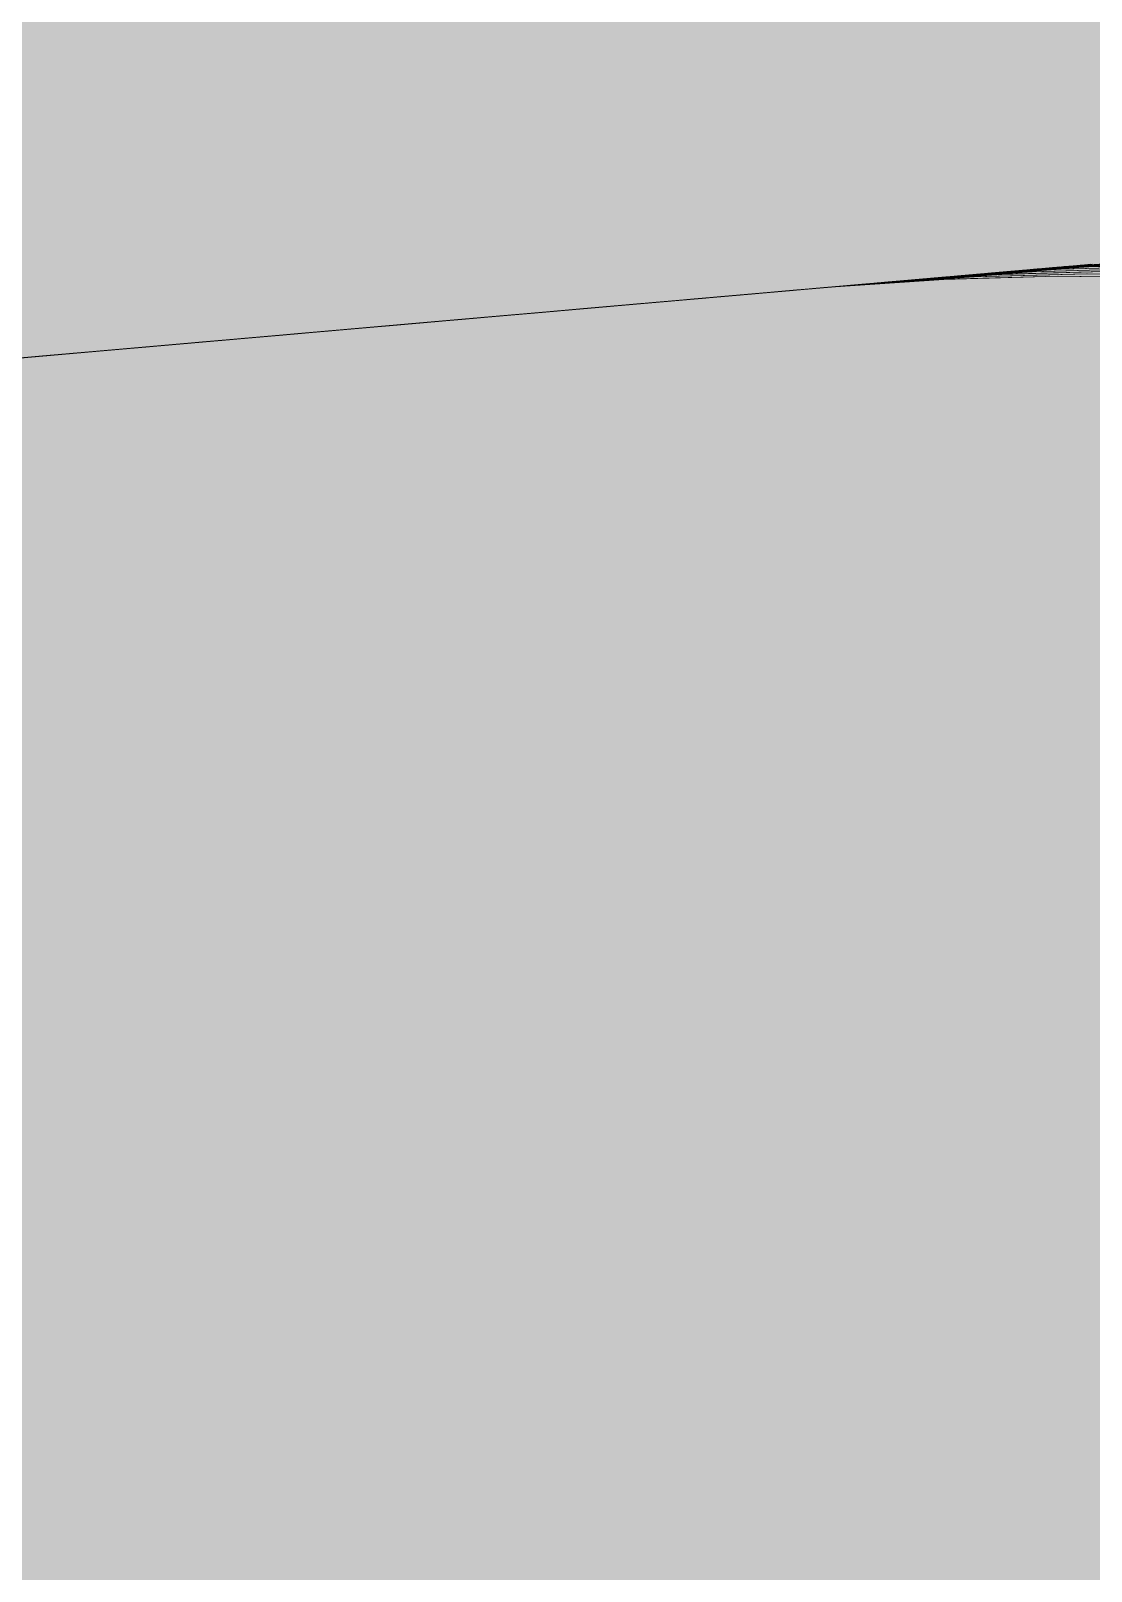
# Model space of a CAD drawing. Header units: millimetres. Extents: x 632 to 546626, y -3890 to 22200.
# Drawn here: x 370566.37 to 370567.869, y 16855.455 to 16857.632 of the extents above; entities that cross this region are included whole.
import ezdxf

# ---------------------------------------------------------------- set-up
doc = ezdxf.new("R2010")
doc.units = ezdxf.units.MM
doc.layers.add('A-270-M_ROOF', color=132, linetype='Continuous', lineweight=13)
doc.layers.add('A-770-ME_FFE_SA', color=91, linetype='Continuous', lineweight=13)

# ---------------------------------------------------------------- blocks, each defined once
blk = doc.blocks.new('Static Line_Sayfa_Metal Deck_Pan Mount - Up to 15 _ pitch - Max 2 Users-1845874-S6_501-SECTION A6')
at = {"layer": 'A-770-ME_FFE_SA', "lineweight": 5, "transparency": 33554432}
for points in [[(4548506.4369, 16851.0511), (4548705.6759, 16868.4822), (4548701.449, 16916.7967), (4548502.2101, 16899.3655), (4548504.2768, 16875.742)], [(4548506.4779, 16851.0546), (4548705.7169, 16868.4858), (4548701.49, 16916.8002), (4548502.2511, 16899.3691), (4548504.3181, 16875.742)], [(4548506.5189, 16851.0582), (4548705.7579, 16868.4894), (4548701.531, 16916.8038), (4548502.292, 16899.3727), (4548504.3594, 16875.742)], [(4548506.5599, 16851.0618), (4548705.7988, 16868.493), (4548701.572, 16916.8074), (4548502.333, 16899.3763), (4548504.4007, 16875.742)], [(4548506.6009, 16851.0654), (4548705.8398, 16868.4965), (4548701.613, 16916.811), (4548502.374, 16899.3798), (4548504.442, 16875.742)], [(4548506.6419, 16851.069), (4548705.8808, 16868.5001), (4548701.6539, 16916.8146), (4548502.415, 16899.3834), (4548504.4833, 16875.742)], [(4548506.273, 16851.0367), (4548705.5119, 16868.4679), (4548701.285, 16916.7823), (4548502.0461, 16899.3512), (4548504.1116, 16875.742)], [(4548506.314, 16851.0403), (4548705.5529, 16868.4714), (4548701.326, 16916.7859), (4548502.0871, 16899.3547), (4548504.1529, 16875.742)], [(4548506.355, 16851.0439), (4548705.5939, 16868.475), (4548701.367, 16916.7895), (4548502.1281, 16899.3583), (4548504.1942, 16875.742)], [(4548506.396, 16851.0475), (4548705.6349, 16868.4786), (4548701.408, 16916.7931), (4548502.1691, 16899.3619), (4548504.2355, 16875.742)], [(4548506.7356, 16849.0695), (4548705.9745, 16866.5007), (4548701.7475, 16914.8151), (4548502.5085, 16897.384), (4548504.402, 16875.742)], [(4548506.7766, 16849.0731), (4548706.0155, 16866.5043), (4548701.7884, 16914.8187), (4548502.5495, 16897.3876), (4548504.4433, 16875.742)], [(4548506.8175, 16849.0767), (4548706.0565, 16866.5079), (4548701.8294, 16914.8223), (4548502.5905, 16897.3911), (4548504.4846, 16875.742)], [(4548506.4896, 16849.048), (4548705.7286, 16866.4792), (4548701.5015, 16914.7936), (4548502.2626, 16897.3625), (4548504.1542, 16875.742)], [(4548506.5306, 16849.0516), (4548705.7696, 16866.4828), (4548701.5425, 16914.7972), (4548502.3036, 16897.366), (4548504.1955, 16875.742)], [(4548506.5716, 16849.0552), (4548705.8106, 16866.4863), (4548701.5835, 16914.8008), (4548502.3446, 16897.3696), (4548504.2368, 16875.742)], [(4548506.6126, 16849.0588), (4548705.8515, 16866.4899), (4548701.6245, 16914.8044), (4548502.3855, 16897.3732), (4548504.2781, 16875.742)], [(4548506.6536, 16849.0624), (4548705.8925, 16866.4935), (4548701.6655, 16914.808), (4548502.4265, 16897.3768), (4548504.3194, 16875.742)], [(4548506.6946, 16849.066), (4548705.9335, 16866.4971), (4548701.7065, 16914.8115), (4548502.4675, 16897.3804), (4548504.3607, 16875.742)], [(4548506.4486, 16849.0444), (4548705.6876, 16866.4756), (4548701.4605, 16914.79), (4548502.2216, 16897.3589), (4548504.1129, 16875.742)]]:
    blk.add_hatch(color=256, dxfattribs=at).paths.add_polyline_path(points)
at = {"layer": 'A-770-ME_FFE_SA', "lineweight": 5}
for p, q in [((4548525.261, 16857.2879), (4548525.421, 16857.2987)), ((4548525.3002, 16857.2913), (4548525.4601, 16857.3021)), ((4548525.3414, 16857.2949), (4548525.3734, 16857.2977)), ((4548525.343, 16857.2951), (4548525.5029, 16857.3059)), ((4548525.3432, 16857.2951), (4548525.3752, 16857.2979)), ((4548525.3663, 16857.2971), (4548525.3464, 16857.2954)), ((4548525.3681, 16857.2973), (4548525.3482, 16857.2955)), ((4548525.3565, 16857.2963), (4548525.3727, 16857.2977)), ((4548525.3584, 16857.2964), (4548525.3746, 16857.2978)), ((4548525.3874, 16857.299), (4548525.3596, 16857.2965)), ((4548525.3892, 16857.2991), (4548525.3615, 16857.2967)), ((4548525.3782, 16857.2982), (4548525.3663, 16857.2971)), ((4548525.38, 16857.2983), (4548525.3681, 16857.2973)), ((4548525.3727, 16857.2977), (4548525.381, 16857.2984)), ((4548525.3734, 16857.2977), (4548525.3975, 16857.2998)), ((4548525.3746, 16857.2978), (4548525.3829, 16857.2986)), ((4548525.3752, 16857.2979), (4548525.3994, 16857.3)), ((4548525.3781, 16857.2949), (4548525.5384, 16857.2993)), ((4548525.3822, 16857.2985), (4548525.5421, 16857.3093)), ((4548525.384, 16857.2987), (4548525.5439, 16857.3094)), ((4548525.4072, 16857.3007), (4548525.3874, 16857.299)), ((4548525.4091, 16857.3009), (4548525.3892, 16857.2991)), ((4548525.3975, 16857.2998), (4548525.4137, 16857.3013)), ((4548525.3994, 16857.3), (4548525.4156, 16857.3014)), ((4548525.4192, 16857.3017), (4548525.4072, 16857.3007)), ((4548525.421, 16857.3019), (4548525.4091, 16857.3009)), ((4548525.4137, 16857.3013), (4548525.422, 16857.302)), ((4548525.4156, 16857.3014), (4548525.4238, 16857.3022)), ((4548525.421, 16857.2987), (4548525.5812, 16857.3031)), ((4548525.0557, 16857.2699), (4548525.1185, 16857.2754)), ((4548525.1297, 16857.2764), (4548525.0633, 16857.2706)), ((4548525.1315, 16857.2766), (4548525.0652, 16857.2708)), ((4548525.0654, 16857.2708), (4548525.1358, 16857.277)), ((4548525.0673, 16857.271), (4548525.1376, 16857.2771)), ((4548525.1185, 16857.2754), (4548525.0673, 16857.271)), ((4548525.0757, 16857.2717), (4548525.131, 16857.2765)), ((4548525.1191, 16857.2755), (4548525.0757, 16857.2717)), ((4548525.1137, 16857.275), (4548525.0781, 16857.2719)), ((4548525.1155, 16857.2752), (4548525.0799, 16857.2721)), ((4548525.1493, 16857.2781), (4548525.0905, 16857.273)), ((4548525.0918, 16857.2731), (4548525.1394, 16857.2773)), ((4548525.0948, 16857.2734), (4548525.1577, 16857.2789)), ((4548525.0955, 16857.2734), (4548525.1275, 16857.2762)), ((4548525.0966, 16857.2735), (4548525.1364, 16857.277)), ((4548525.0967, 16857.2735), (4548525.1595, 16857.279)), ((4548525.0973, 16857.2736), (4548525.1293, 16857.2764)), ((4548525.1707, 16857.28), (4548525.1043, 16857.2742)), ((4548525.1725, 16857.2802), (4548525.1062, 16857.2744)), ((4548525.1576, 16857.2789), (4548525.1065, 16857.2744)), ((4548525.1415, 16857.2774), (4548525.1137, 16857.275)), ((4548525.1433, 16857.2776), (4548525.1155, 16857.2752)), ((4548525.1185, 16857.2754), (4548525.1738, 16857.2803)), ((4548525.1619, 16857.2792), (4548525.1185, 16857.2754)), ((4548525.1547, 16857.2786), (4548525.1191, 16857.2755)), ((4548525.1275, 16857.2762), (4548525.1516, 16857.2783)), ((4548525.1293, 16857.2764), (4548525.1534, 16857.2785)), ((4548525.1885, 16857.2816), (4548525.1297, 16857.2764)), ((4548525.131, 16857.2765), (4548525.1786, 16857.2807)), ((4548525.1903, 16857.2817), (4548525.1315, 16857.2766)), ((4548525.1358, 16857.277), (4548525.1987, 16857.2825)), ((4548525.1364, 16857.277), (4548525.1684, 16857.2798)), ((4548525.1376, 16857.2771), (4548525.2005, 16857.2826)), ((4548525.1394, 16857.2773), (4548525.1793, 16857.2808)), ((4548525.1613, 16857.2792), (4548525.1415, 16857.2774)), ((4548525.1632, 16857.2793), (4548525.1433, 16857.2776)), ((4548525.2005, 16857.2826), (4548525.1493, 16857.2781)), ((4548525.1516, 16857.2783), (4548525.1678, 16857.2797)), ((4548525.1534, 16857.2785), (4548525.1696, 16857.2799)), ((4548525.1824, 16857.281), (4548525.1547, 16857.2786)), ((4548525.201, 16857.2827), (4548525.1576, 16857.2789)), ((4548525.1577, 16857.2789), (4548525.213, 16857.2837)), ((4548525.1595, 16857.279), (4548525.2148, 16857.2839)), ((4548525.1732, 16857.2802), (4548525.1613, 16857.2792)), ((4548525.1975, 16857.2823), (4548525.1619, 16857.2792)), ((4548525.1751, 16857.2804), (4548525.1632, 16857.2793)), ((4548525.1678, 16857.2797), (4548525.1761, 16857.2805)), ((4548525.1684, 16857.2798), (4548525.1926, 16857.2819)), ((4548525.1696, 16857.2799), (4548525.1779, 16857.2806)), ((4548525.2295, 16857.2851), (4548525.1707, 16857.28)), ((4548525.2313, 16857.2853), (4548525.1725, 16857.2802)), ((4548525.1738, 16857.2803), (4548525.2214, 16857.2844)), ((4548525.1772, 16857.2806), (4548525.3371, 16857.2913)), ((4548525.1786, 16857.2807), (4548525.2184, 16857.2842)), ((4548525.1791, 16857.2807), (4548525.339, 16857.2915)), ((4548525.1793, 16857.2808), (4548525.2113, 16857.2836)), ((4548525.2023, 16857.2828), (4548525.1824, 16857.281)), ((4548525.2396, 16857.286), (4548525.1885, 16857.2816)), ((4548525.2414, 16857.2862), (4548525.1903, 16857.2817)), ((4548525.1926, 16857.2819), (4548525.2088, 16857.2833)), ((4548525.2253, 16857.2848), (4548525.1975, 16857.2823)), ((4548525.1987, 16857.2825), (4548525.254, 16857.2873)), ((4548525.2005, 16857.2826), (4548525.2558, 16857.2874)), ((4548525.2439, 16857.2864), (4548525.2005, 16857.2826)), ((4548525.2367, 16857.2858), (4548525.201, 16857.2827)), ((4548525.2142, 16857.2838), (4548525.2023, 16857.2828)), ((4548525.2088, 16857.2833), (4548525.2171, 16857.2841)), ((4548525.2113, 16857.2836), (4548525.2354, 16857.2857)), ((4548525.213, 16857.2837), (4548525.2606, 16857.2879)), ((4548525.2148, 16857.2839), (4548525.2624, 16857.288)), ((4548525.2182, 16857.2842), (4548525.3781, 16857.2949)), ((4548525.2184, 16857.2842), (4548525.2504, 16857.287)), ((4548525.2214, 16857.2844), (4548525.2612, 16857.2879)), ((4548525.2451, 16857.2865), (4548525.2253, 16857.2848)), ((4548525.2806, 16857.2896), (4548525.2295, 16857.2851)), ((4548525.2824, 16857.2898), (4548525.2313, 16857.2853)), ((4548525.2354, 16857.2857), (4548525.2516, 16857.2871)), ((4548525.2644, 16857.2882), (4548525.2367, 16857.2858)), ((4548525.283, 16857.2898), (4548525.2396, 16857.286)), ((4548525.2849, 16857.29), (4548525.2414, 16857.2862)), ((4548525.2795, 16857.2895), (4548525.2439, 16857.2864)), ((4548525.2571, 16857.2876), (4548525.2451, 16857.2865)), ((4548525.2504, 16857.287), (4548525.2746, 16857.2891)), ((4548525.2516, 16857.2871), (4548525.2599, 16857.2878)), ((4548525.254, 16857.2873), (4548525.3016, 16857.2915)), ((4548525.2558, 16857.2874), (4548525.3034, 16857.2916)), ((4548525.2606, 16857.2879), (4548525.3004, 16857.2914)), ((4548525.2612, 16857.2879), (4548525.2933, 16857.2907)), ((4548525.2624, 16857.288), (4548525.3022, 16857.2915)), ((4548525.2843, 16857.2899), (4548525.2644, 16857.2882)), ((4548525.2746, 16857.2891), (4548525.2908, 16857.2905)), ((4548525.3073, 16857.292), (4548525.2795, 16857.2895)), ((4548525.324, 16857.2934), (4548525.2806, 16857.2896)), ((4548525.3259, 16857.2936), (4548525.2824, 16857.2898)), ((4548525.3186, 16857.2929), (4548525.283, 16857.2898)), ((4548525.2962, 16857.291), (4548525.2843, 16857.2899)), ((4548525.3205, 16857.2931), (4548525.2849, 16857.29)), ((4548525.2908, 16857.2905), (4548525.299, 16857.2912)), ((4548525.2933, 16857.2907), (4548525.3174, 16857.2928)), ((4548525.3004, 16857.2914), (4548525.3324, 16857.2942)), ((4548525.3016, 16857.2915), (4548525.3414, 16857.2949)), ((4548525.3022, 16857.2915), (4548525.3342, 16857.2943)), ((4548525.3034, 16857.2916), (4548525.3432, 16857.2951)), ((4548525.3271, 16857.2937), (4548525.3073, 16857.292)), ((4548525.3174, 16857.2928), (4548525.3336, 16857.2943)), ((4548525.3464, 16857.2954), (4548525.3186, 16857.2929)), ((4548525.3482, 16857.2955), (4548525.3205, 16857.2931)), ((4548525.3596, 16857.2965), (4548525.324, 16857.2934)), ((4548525.3615, 16857.2967), (4548525.3259, 16857.2936)), ((4548525.339, 16857.2947), (4548525.3271, 16857.2937)), ((4548525.3324, 16857.2942), (4548525.3565, 16857.2963)), ((4548525.3336, 16857.2943), (4548525.3419, 16857.295)), ((4548525.3342, 16857.2943), (4548525.3584, 16857.2964)), ((4548525.3371, 16857.2913), (4548525.4974, 16857.2957)), ((4548525.339, 16857.2915), (4548525.4992, 16857.2959)), ((4548524.7797, 16857.2458), (4548524.8647, 16857.2532)), ((4548524.8693, 16857.2536), (4548524.781, 16857.2459)), ((4548524.8684, 16857.2536), (4548524.7873, 16857.2465)), ((4548524.8105, 16857.2485), (4548524.9027, 16857.2566)), ((4548524.8124, 16857.2487), (4548524.9045, 16857.2567)), ((4548524.8195, 16857.2493), (4548524.8899, 16857.2554)), ((4548524.9084, 16857.2571), (4548524.8201, 16857.2493)), ((4548524.8213, 16857.2494), (4548524.8917, 16857.2556)), ((4548524.9103, 16857.2572), (4548524.8219, 16857.2495)), ((4548524.8225, 16857.2495), (4548524.9075, 16857.257)), ((4548524.8256, 16857.2498), (4548524.9033, 16857.2566)), ((4548524.8994, 16857.2563), (4548524.8256, 16857.2498)), ((4548524.9076, 16857.257), (4548524.8264, 16857.2499)), ((4548524.9247, 16857.2585), (4548524.8584, 16857.2527)), ((4548524.9266, 16857.2586), (4548524.8602, 16857.2528)), ((4548524.8605, 16857.2529), (4548524.9309, 16857.259)), ((4548524.9494, 16857.2606), (4548524.8611, 16857.2529)), ((4548524.8617, 16857.253), (4548524.9467, 16857.2604)), ((4548524.9513, 16857.2608), (4548524.8629, 16857.2531)), ((4548524.8635, 16857.2531), (4548524.9485, 16857.2606)), ((4548524.8647, 16857.2532), (4548524.9425, 16857.26)), ((4548524.9422, 16857.26), (4548524.8684, 16857.2536)), ((4548524.9504, 16857.2607), (4548524.8693, 16857.2536)), ((4548524.8899, 16857.2554), (4548524.9527, 16857.2609)), ((4548524.8917, 16857.2556), (4548524.9546, 16857.2611)), ((4548524.9657, 16857.2621), (4548524.8994, 16857.2563)), ((4548524.9027, 16857.2566), (4548524.9877, 16857.264)), ((4548524.9033, 16857.2566), (4548524.9737, 16857.2628)), ((4548524.9045, 16857.2567), (4548524.9895, 16857.2642)), ((4548524.9075, 16857.257), (4548524.9853, 16857.2638)), ((4548524.9814, 16857.2634), (4548524.9076, 16857.257)), ((4548524.9895, 16857.2642), (4548524.9084, 16857.2571)), ((4548524.9914, 16857.2643), (4548524.9103, 16857.2572)), ((4548524.9835, 16857.2636), (4548524.9247, 16857.2585)), ((4548524.9854, 16857.2638), (4548524.9266, 16857.2586)), ((4548524.9309, 16857.259), (4548524.9937, 16857.2645)), ((4548525.0085, 16857.2658), (4548524.9422, 16857.26)), ((4548524.9425, 16857.26), (4548525.0128, 16857.2662)), ((4548524.9467, 16857.2604), (4548525.0244, 16857.2672)), ((4548524.9485, 16857.2606), (4548525.0263, 16857.2674)), ((4548525.0305, 16857.2677), (4548524.9494, 16857.2606)), ((4548525.0242, 16857.2672), (4548524.9504, 16857.2607)), ((4548525.0324, 16857.2679), (4548524.9513, 16857.2608)), ((4548524.9527, 16857.2609), (4548525.008, 16857.2658)), ((4548524.9546, 16857.2611), (4548525.0099, 16857.2659)), ((4548525.0245, 16857.2672), (4548524.9657, 16857.2621)), ((4548524.9689, 16857.2623), (4548525.0165, 16857.2665)), ((4548524.9737, 16857.2628), (4548525.0366, 16857.2683)), ((4548525.0477, 16857.2692), (4548524.9814, 16857.2634)), ((4548525.0347, 16857.2681), (4548524.9835, 16857.2636)), ((4548524.9853, 16857.2638), (4548525.0557, 16857.2699)), ((4548525.0365, 16857.2683), (4548524.9854, 16857.2638)), ((4548524.9877, 16857.264), (4548525.0654, 16857.2708)), ((4548524.9895, 16857.2642), (4548525.0673, 16857.271)), ((4548525.0633, 16857.2706), (4548524.9895, 16857.2642)), ((4548525.0652, 16857.2708), (4548524.9914, 16857.2643)), ((4548524.9937, 16857.2645), (4548525.049, 16857.2694)), ((4548525.008, 16857.2658), (4548525.0556, 16857.2699)), ((4548525.0673, 16857.271), (4548525.0085, 16857.2658)), ((4548525.0099, 16857.2659), (4548525.0575, 16857.2701)), ((4548525.0128, 16857.2662), (4548525.0757, 16857.2717)), ((4548525.0153, 16857.2664), (4548525.0473, 16857.2692)), ((4548525.0165, 16857.2665), (4548525.0563, 16857.27)), ((4548525.0905, 16857.273), (4548525.0242, 16857.2672)), ((4548525.0244, 16857.2672), (4548525.0948, 16857.2734)), ((4548525.0757, 16857.2717), (4548525.0245, 16857.2672)), ((4548525.0263, 16857.2674), (4548525.0967, 16857.2735)), ((4548525.1043, 16857.2742), (4548525.0305, 16857.2677)), ((4548525.1062, 16857.2744), (4548525.0324, 16857.2679)), ((4548525.0781, 16857.2719), (4548525.0347, 16857.2681)), ((4548525.0799, 16857.2721), (4548525.0365, 16857.2683)), ((4548525.0366, 16857.2683), (4548525.0918, 16857.2731)), ((4548525.0521, 16857.2696), (4548525.0402, 16857.2686)), ((4548525.1065, 16857.2744), (4548525.0477, 16857.2692)), ((4548525.049, 16857.2694), (4548525.0966, 16857.2735)), ((4548525.0556, 16857.2699), (4548525.0955, 16857.2734)), ((4548525.0575, 16857.2701), (4548525.0973, 16857.2736)), ((4548524.6225, 16857.232), (4548524.5134, 16857.2225)), ((4548524.6243, 16857.2322), (4548524.5153, 16857.2227)), ((4548524.617, 16857.2316), (4548524.5216, 16857.2232)), ((4548524.5253, 16857.2235), (4548524.6313, 16857.2328)), ((4548524.5254, 16857.2236), (4548524.6176, 16857.2316)), ((4548524.6428, 16857.2338), (4548524.5405, 16857.2249)), ((4548524.5493, 16857.2256), (4548524.6484, 16857.2343)), ((4548524.6634, 16857.2356), (4548524.5544, 16857.2261)), ((4548524.6653, 16857.2358), (4548524.5563, 16857.2262)), ((4548524.6561, 16857.235), (4548524.5608, 16857.2266)), ((4548524.5645, 16857.227), (4548524.6704, 16857.2362)), ((4548524.5646, 16857.227), (4548524.6567, 16857.235)), ((4548524.5663, 16857.2271), (4548524.6722, 16857.2364)), ((4548524.5664, 16857.2271), (4548524.6586, 16857.2352)), ((4548524.6856, 16857.2376), (4548524.5833, 16857.2286)), ((4548524.5884, 16857.2291), (4548524.6875, 16857.2377)), ((4548524.699, 16857.2387), (4548524.6036, 16857.2304)), ((4548524.6055, 16857.2306), (4548524.7114, 16857.2398)), ((4548524.6056, 16857.2306), (4548524.6977, 16857.2386)), ((4548524.6073, 16857.2307), (4548524.7132, 16857.24)), ((4548524.7035, 16857.2391), (4548524.6152, 16857.2314)), ((4548524.7053, 16857.2393), (4548524.617, 16857.2316)), ((4548524.6176, 16857.2316), (4548524.7026, 16857.239)), ((4548524.7247, 16857.241), (4548524.6225, 16857.232)), ((4548524.7266, 16857.2411), (4548524.6243, 16857.2322)), ((4548524.6313, 16857.2328), (4548524.7304, 16857.2415)), ((4548524.7381, 16857.2422), (4548524.6428, 16857.2338)), ((4548524.6484, 16857.2343), (4548524.7405, 16857.2424)), ((4548524.7445, 16857.2427), (4548524.6561, 16857.235)), ((4548524.6567, 16857.235), (4548524.7417, 16857.2425)), ((4548524.6586, 16857.2352), (4548524.7436, 16857.2426)), ((4548524.7657, 16857.2446), (4548524.6634, 16857.2356)), ((4548524.7676, 16857.2447), (4548524.6653, 16857.2358)), ((4548524.6704, 16857.2362), (4548524.7695, 16857.2449)), ((4548524.6722, 16857.2364), (4548524.7714, 16857.2451)), ((4548524.781, 16857.2459), (4548524.6856, 16857.2376)), ((4548524.6875, 16857.2377), (4548524.7797, 16857.2458)), ((4548524.6977, 16857.2386), (4548524.7827, 16857.2461)), ((4548524.7873, 16857.2465), (4548524.699, 16857.2387)), ((4548524.7846, 16857.2462), (4548524.7035, 16857.2391)), ((4548524.7864, 16857.2464), (4548524.7053, 16857.2393)), ((4548524.7114, 16857.2398), (4548524.8105, 16857.2485)), ((4548524.7132, 16857.24), (4548524.8124, 16857.2487)), ((4548524.8201, 16857.2493), (4548524.7247, 16857.241)), ((4548524.8219, 16857.2495), (4548524.7266, 16857.2411)), ((4548524.7304, 16857.2415), (4548524.8225, 16857.2495)), ((4548524.8264, 16857.2499), (4548524.7381, 16857.2422)), ((4548524.7405, 16857.2424), (4548524.8256, 16857.2498)), ((4548524.7417, 16857.2425), (4548524.8195, 16857.2493)), ((4548524.7436, 16857.2426), (4548524.8213, 16857.2494)), ((4548524.8256, 16857.2498), (4548524.7445, 16857.2427)), ((4548524.8611, 16857.2529), (4548524.7657, 16857.2446)), ((4548524.8629, 16857.2531), (4548524.7676, 16857.2447)), ((4548524.7695, 16857.2449), (4548524.8617, 16857.253)), ((4548524.7714, 16857.2451), (4548524.8635, 16857.2531)), ((4548524.7827, 16857.2461), (4548524.8605, 16857.2529)), ((4548524.8584, 16857.2527), (4548524.7846, 16857.2462)), ((4548524.8602, 16857.2528), (4548524.7864, 16857.2464)), ((4548524.2485, 16857.1993), (4548524.3738, 16857.2103)), ((4548524.2503, 16857.1995), (4548524.3757, 16857.2104)), ((4548524.2508, 16857.1995), (4548524.3699, 16857.2099)), ((4548524.3978, 16857.2124), (4548524.2759, 16857.2017)), ((4548524.3923, 16857.2119), (4548524.2767, 16857.2018)), ((4548524.3997, 16857.2125), (4548524.2777, 16857.2019)), ((4548524.2879, 16857.2028), (4548524.4005, 16857.2126)), ((4548524.2937, 16857.2033), (4548524.4127, 16857.2137)), ((4548524.4175, 16857.2141), (4548524.3085, 16857.2046)), ((4548524.4193, 16857.2143), (4548524.3103, 16857.2047)), ((4548524.4315, 16857.2153), (4548524.3159, 16857.2052)), ((4548524.4388, 16857.216), (4548524.3169, 16857.2053)), ((4548524.4407, 16857.2161), (4548524.3187, 16857.2055)), ((4548524.3308, 16857.2065), (4548524.4433, 16857.2164)), ((4548524.3328, 16857.2067), (4548524.4519, 16857.2171)), ((4548524.3347, 16857.2069), (4548524.4537, 16857.2173)), ((4548524.4585, 16857.2177), (4548524.3495, 16857.2082)), ((4548524.4743, 16857.2191), (4548524.3587, 16857.209)), ((4548524.3595, 16857.209), (4548524.4655, 16857.2183)), ((4548524.3614, 16857.2092), (4548524.4673, 16857.2185)), ((4548524.3699, 16857.2099), (4548524.4825, 16857.2198)), ((4548524.3738, 16857.2103), (4548524.4929, 16857.2207)), ((4548524.3757, 16857.2104), (4548524.4947, 16857.2209)), ((4548524.5013, 16857.2214), (4548524.3923, 16857.2119)), ((4548524.5134, 16857.2225), (4548524.3978, 16857.2124)), ((4548524.5153, 16857.2227), (4548524.3997, 16857.2125)), ((4548524.4005, 16857.2126), (4548524.5064, 16857.2219)), ((4548524.4127, 16857.2137), (4548524.5253, 16857.2235)), ((4548524.5198, 16857.2231), (4548524.4175, 16857.2141)), ((4548524.5216, 16857.2232), (4548524.4193, 16857.2143)), ((4548524.4263, 16857.2149), (4548524.5254, 16857.2236)), ((4548524.5405, 16857.2249), (4548524.4315, 16857.2153)), ((4548524.5544, 16857.2261), (4548524.4388, 16857.216)), ((4548524.5563, 16857.2262), (4548524.4407, 16857.2161)), ((4548524.4433, 16857.2164), (4548524.5493, 16857.2256)), ((4548524.4519, 16857.2171), (4548524.5645, 16857.227)), ((4548524.4537, 16857.2173), (4548524.5663, 16857.2271)), ((4548524.5608, 16857.2266), (4548524.4585, 16857.2177)), ((4548524.4655, 16857.2183), (4548524.5646, 16857.227)), ((4548524.4673, 16857.2185), (4548524.5664, 16857.2271)), ((4548524.5833, 16857.2286), (4548524.4743, 16857.2191)), ((4548524.4825, 16857.2198), (4548524.5884, 16857.2291)), ((4548524.4929, 16857.2207), (4548524.6055, 16857.2306)), ((4548524.5824, 16857.2285), (4548524.494, 16857.2208)), ((4548524.4947, 16857.2209), (4548524.6073, 16857.2307)), ((4548524.6036, 16857.2304), (4548524.5013, 16857.2214)), ((4548524.5064, 16857.2219), (4548524.6056, 16857.2306)), ((4548524.6152, 16857.2314), (4548524.5198, 16857.2231)), ((4548523.9816, 16857.176), (4548524.1189, 16857.188)), ((4548523.9941, 16857.1771), (4548524.1255, 16857.1886)), ((4548524.0025, 16857.1778), (4548524.1279, 16857.1888)), ((4548524.0044, 16857.178), (4548524.1297, 16857.1889)), ((4548524.1477, 16857.1905), (4548524.0136, 16857.1788)), ((4548524.1496, 16857.1907), (4548524.0154, 16857.1789)), ((4548524.1547, 16857.1911), (4548524.0266, 16857.1799)), ((4548524.0369, 16857.1808), (4548524.1683, 16857.1923)), ((4548524.0435, 16857.1814), (4548524.1689, 16857.1924)), ((4548524.1887, 16857.1941), (4548524.0546, 16857.1824)), ((4548524.1905, 16857.1943), (4548524.0564, 16857.1825)), ((4548524.1939, 16857.1945), (4548524.0657, 16857.1833)), ((4548524.1929, 16857.1945), (4548524.0709, 16857.1838)), ((4548524.1947, 16857.1946), (4548524.0728, 16857.1839)), ((4548524.0761, 16857.1842), (4548524.2075, 16857.1957)), ((4548524.0779, 16857.1844), (4548524.2093, 16857.1959)), ((4548524.0864, 16857.1851), (4548524.2117, 16857.1961)), ((4548524.2367, 16857.1983), (4548524.1086, 16857.1871)), ((4548524.2339, 16857.198), (4548524.1119, 16857.1874)), ((4548524.1171, 16857.1878), (4548524.2485, 16857.1993)), ((4548524.1189, 16857.188), (4548524.2503, 16857.1995)), ((4548524.1255, 16857.1886), (4548524.2508, 16857.1995)), ((4548524.1279, 16857.1888), (4548524.2469, 16857.1992)), ((4548524.1297, 16857.1889), (4548524.2488, 16857.1993)), ((4548524.2759, 16857.2017), (4548524.1477, 16857.1905)), ((4548524.2777, 16857.2019), (4548524.1496, 16857.1907)), ((4548524.2767, 16857.2018), (4548524.1547, 16857.1911)), ((4548524.1683, 16857.1923), (4548524.2937, 16857.2033)), ((4548524.1689, 16857.1924), (4548524.2879, 16857.2028)), ((4548524.3169, 16857.2053), (4548524.1887, 16857.1941)), ((4548524.3187, 16857.2055), (4548524.1905, 16857.1943)), ((4548524.3085, 16857.2046), (4548524.1929, 16857.1945)), ((4548524.3159, 16857.2052), (4548524.1939, 16857.1945)), ((4548524.3103, 16857.2047), (4548524.1947, 16857.1946)), ((4548524.2075, 16857.1957), (4548524.3328, 16857.2067)), ((4548524.2093, 16857.1959), (4548524.3347, 16857.2069)), ((4548524.2117, 16857.1961), (4548524.3308, 16857.2065)), ((4548524.3495, 16857.2082), (4548524.2339, 16857.198)), ((4548524.3587, 16857.209), (4548524.2367, 16857.1983)), ((4548524.2469, 16857.1992), (4548524.3595, 16857.209)), ((4548524.2488, 16857.1993), (4548524.3614, 16857.2092)), ((4548523.9316, 16857.1716), (4548523.7917, 16857.1594)), ((4548523.7959, 16857.1597), (4548523.9388, 16857.1722)), ((4548523.7977, 16857.1599), (4548523.9406, 16857.1724)), ((4548523.9428, 16857.1726), (4548523.8086, 16857.1608)), ((4548523.9446, 16857.1727), (4548523.8105, 16857.161)), ((4548523.8177, 16857.1616), (4548523.955, 16857.1736)), ((4548523.9744, 16857.1753), (4548523.8345, 16857.1631)), ((4548523.8369, 16857.1633), (4548523.9798, 16857.1758)), ((4548523.8387, 16857.1635), (4548523.9816, 16857.176)), ((4548523.9838, 16857.1762), (4548523.8496, 16857.1644)), ((4548523.8568, 16857.1651), (4548523.9941, 16857.1771)), ((4548523.8711, 16857.1663), (4548524.0025, 16857.1778)), ((4548523.873, 16857.1665), (4548524.0044, 16857.178)), ((4548524.0136, 16857.1788), (4548523.8737, 16857.1665)), ((4548524.0154, 16857.1789), (4548523.8755, 16857.1667)), ((4548524.0266, 16857.1799), (4548523.8924, 16857.1682)), ((4548523.8997, 16857.1688), (4548524.0369, 16857.1808)), ((4548523.9121, 16857.1699), (4548524.0435, 16857.1814)), ((4548524.0546, 16857.1824), (4548523.9147, 16857.1701)), ((4548524.0564, 16857.1825), (4548523.9165, 16857.1703)), ((4548524.0657, 16857.1833), (4548523.9316, 16857.1716)), ((4548523.9388, 16857.1722), (4548524.0761, 16857.1842)), ((4548523.9406, 16857.1724), (4548524.0779, 16857.1844)), ((4548524.0709, 16857.1838), (4548523.9428, 16857.1726)), ((4548524.0728, 16857.1839), (4548523.9446, 16857.1727)), ((4548523.955, 16857.1736), (4548524.0864, 16857.1851)), ((4548524.1086, 16857.1871), (4548523.9744, 16857.1753)), ((4548523.9798, 16857.1758), (4548524.1171, 16857.1878)), ((4548524.1119, 16857.1874), (4548523.9838, 16857.1762))]:
    blk.add_line(p, q, dxfattribs=at)
at = {"layer": 'A-770-ME_FFE_SA', "lineweight": 5, "flags": 128}
for points in [[(4548525.2201, 16857.2843), (4548525.38, 16857.2951), (4548525.5402, 16857.2995)], [(4548525.2592, 16857.2877), (4548525.4191, 16857.2985), (4548525.5793, 16857.3029)], [(4548525.302, 16857.2915), (4548525.462, 16857.3023), (4548525.6222, 16857.3066), (4548525.7824, 16857.3046), (4548525.9425, 16857.2961), (4548526.1021, 16857.2813), (4548526.261, 16857.2601), (4548526.4189, 16857.2325), (4548526.5755, 16857.1987), (4548526.7307, 16857.1586), (4548526.8842, 16857.1124), (4548527.0357, 16857.06), (4548527.185, 16857.0016), (4548527.3318, 16856.9374), (4548527.4759, 16856.8672), (4548527.6171, 16856.7914), (4548527.7552, 16856.71), (4548527.8899, 16856.6232), (4548528.021, 16856.531), (4548528.1484, 16856.4336), (4548528.2717, 16856.3313), (4548528.3909, 16856.2241), (4548528.5056, 16856.1122), (4548528.6158, 16855.9958)], [(4548525.3412, 16857.2949), (4548525.5011, 16857.3057), (4548525.6613, 16857.3101), (4548525.8216, 16857.308), (4548525.9817, 16857.2996), (4548526.1413, 16857.2847), (4548526.3001, 16857.2635), (4548526.458, 16857.236), (4548526.6147, 16857.2021), (4548526.7699, 16857.162), (4548526.9233, 16857.1158), (4548527.0748, 16857.0634), (4548527.2241, 16857.0051), (4548527.3709, 16856.9408), (4548527.5151, 16856.8707), (4548527.6563, 16856.7949), (4548527.7944, 16856.7134), (4548527.9291, 16856.6266), (4548528.0602, 16856.5344), (4548528.1875, 16856.4371), (4548528.3109, 16856.3347), (4548528.43, 16856.2275), (4548528.5448, 16856.1156), (4548528.655, 16855.9992)], [(4548525.1323, 16857.2766), (4548525.1203, 16857.2756), (4548525.1005, 16857.2739), (4548525.0727, 16857.2714), (4548525.0371, 16857.2683), (4548524.9937, 16857.2645), (4548524.9425, 16857.26), (4548524.8837, 16857.2549), (4548524.8174, 16857.2491), (4548524.7436, 16857.2426), (4548524.6625, 16857.2355), (4548524.5742, 16857.2278), (4548524.4788, 16857.2195), (4548524.3765, 16857.2105), (4548524.2675, 16857.201), (4548524.1519, 16857.1909), (4548524.0299, 16857.1802), (4548523.9018, 16857.169)], [(4548523.8301, 16857.1627), (4548523.9616, 16857.1742), (4548524.0869, 16857.1852), (4548524.2059, 16857.1956), (4548524.3185, 16857.2054), (4548524.4245, 16857.2147), (4548524.5236, 16857.2234), (4548524.6157, 16857.2315), (4548524.7007, 16857.2389), (4548524.7785, 16857.2457), (4548524.8489, 16857.2518), (4548524.9118, 16857.2573), (4548524.967, 16857.2622), (4548525.0146, 16857.2663), (4548525.0545, 16857.2698), (4548525.0865, 16857.2726), (4548525.1106, 16857.2747), (4548525.1268, 16857.2762), (4548525.1351, 16857.2769)], [(4548525.2161, 16857.284), (4548525.2041, 16857.2829), (4548525.1843, 16857.2812), (4548525.1565, 16857.2788), (4548525.1209, 16857.2756), (4548525.0775, 16857.2718), (4548525.0263, 16857.2674), (4548524.9676, 16857.2622), (4548524.9012, 16857.2564), (4548524.8274, 16857.25), (4548524.7463, 16857.2429), (4548524.658, 16857.2351), (4548524.5626, 16857.2268), (4548524.4603, 16857.2179), (4548524.3513, 16857.2083), (4548524.2357, 16857.1982), (4548524.1138, 16857.1875), (4548523.9856, 16857.1763), (4548523.8515, 16857.1646)], [(4548523.914, 16857.1701), (4548524.0454, 16857.1816), (4548524.1707, 16857.1925), (4548524.2898, 16857.2029), (4548524.4023, 16857.2128), (4548524.5083, 16857.2221), (4548524.6074, 16857.2307), (4548524.6995, 16857.2388), (4548524.7846, 16857.2462), (4548524.8623, 16857.253), (4548524.9327, 16857.2592), (4548524.9956, 16857.2647), (4548525.0509, 16857.2695), (4548525.0985, 16857.2737), (4548525.1383, 16857.2772), (4548525.1703, 16857.28), (4548525.1944, 16857.2821), (4548525.2106, 16857.2835), (4548525.2189, 16857.2842)], [(4548525.2981, 16857.2911), (4548525.2861, 16857.2901), (4548525.2663, 16857.2884), (4548525.2385, 16857.2859), (4548525.2029, 16857.2828), (4548525.1595, 16857.279), (4548525.1083, 16857.2745), (4548525.0495, 16857.2694), (4548524.9832, 16857.2636), (4548524.9094, 16857.2571), (4548524.8283, 16857.25), (4548524.74, 16857.2423), (4548524.6446, 16857.234), (4548524.5423, 16857.225), (4548524.4333, 16857.2155), (4548524.3177, 16857.2054), (4548524.1957, 16857.1947), (4548524.0676, 16857.1835), (4548523.9334, 16857.1718), (4548523.7935, 16857.1595)], [(4548523.8587, 16857.1652), (4548523.9959, 16857.1772), (4548524.1274, 16857.1887), (4548524.2527, 16857.1997), (4548524.3717, 16857.2101), (4548524.4843, 16857.22), (4548524.5903, 16857.2292), (4548524.6894, 16857.2379), (4548524.7815, 16857.246), (4548524.8665, 16857.2534), (4548524.9443, 16857.2602), (4548525.0147, 16857.2664), (4548525.0776, 16857.2719), (4548525.1328, 16857.2767), (4548525.1804, 16857.2809), (4548525.2203, 16857.2843), (4548525.2523, 16857.2871), (4548525.2764, 16857.2893), (4548525.2926, 16857.2907), (4548525.3009, 16857.2914)], [(4548525.3372, 16857.2946), (4548525.3253, 16857.2935), (4548525.3054, 16857.2918), (4548525.2776, 16857.2894), (4548525.242, 16857.2862), (4548525.1986, 16857.2824), (4548525.1475, 16857.278), (4548525.0887, 16857.2728), (4548525.0223, 16857.267), (4548524.9486, 16857.2606), (4548524.8674, 16857.2535), (4548524.7791, 16857.2457), (4548524.6837, 16857.2374), (4548524.5815, 16857.2285), (4548524.4724, 16857.2189), (4548524.3569, 16857.2088), (4548524.2349, 16857.1981), (4548524.1067, 16857.1869), (4548523.9726, 16857.1752), (4548523.8327, 16857.1629)], [(4548523.8978, 16857.1686), (4548524.0351, 16857.1807), (4548524.1665, 16857.1921), (4548524.2918, 16857.2031), (4548524.4109, 16857.2135), (4548524.5235, 16857.2234), (4548524.6294, 16857.2326), (4548524.7285, 16857.2413), (4548524.8207, 16857.2494), (4548524.9057, 16857.2568), (4548524.9835, 16857.2636), (4548525.0538, 16857.2698), (4548525.1167, 16857.2753), (4548525.172, 16857.2801), (4548525.2196, 16857.2843), (4548525.2594, 16857.2878), (4548525.2914, 16857.2906)], [(4548525.2552, 16857.2874), (4548525.2433, 16857.2864), (4548525.2234, 16857.2846), (4548525.1957, 16857.2822), (4548525.1601, 16857.2791), (4548525.1166, 16857.2753), (4548525.0655, 16857.2708), (4548525.0067, 16857.2657), (4548524.9404, 16857.2599), (4548524.8666, 16857.2534), (4548524.7855, 16857.2463)], [(4548525.1341, 16857.2768), (4548525.1222, 16857.2758), (4548525.1023, 16857.274), (4548525.0745, 16857.2716), (4548525.0389, 16857.2685)], [(4548525.0543, 16857.2698), (4548525.2142, 16857.2806), (4548525.3744, 16857.285), (4548525.5347, 16857.2829)], [(4548525.0561, 16857.27), (4548525.216, 16857.2808), (4548525.3762, 16857.2851), (4548525.5365, 16857.2831), (4548525.6966, 16857.2746), (4548525.8562, 16857.2598)], [(4548525.0563, 16857.27), (4548525.0883, 16857.2728), (4548525.1124, 16857.2749), (4548525.1286, 16857.2763), (4548525.1369, 16857.277)], [(4548525.09, 16857.2729), (4548525.1376, 16857.2771), (4548525.1774, 16857.2806), (4548525.2094, 16857.2834), (4548525.2336, 16857.2855), (4548525.2498, 16857.2869), (4548525.258, 16857.2876)], [(4548525.0952, 16857.2734), (4548525.2552, 16857.2842), (4548525.4154, 16857.2885), (4548525.5757, 16857.2865)], [(4548525.0971, 16857.2736), (4548525.257, 16857.2843), (4548525.4172, 16857.2887), (4548525.5775, 16857.2867)], [(4548525.1362, 16857.277), (4548525.2962, 16857.2878), (4548525.4564, 16857.2921)], [(4548525.1381, 16857.2771), (4548525.298, 16857.2879), (4548525.4582, 16857.2923)], [(4548525.2914, 16857.2906), (4548525.3155, 16857.2927), (4548525.3318, 16857.2941), (4548525.34, 16857.2948)], [(4548525.0503, 16857.2695), (4548525.0383, 16857.2684), (4548525.0185, 16857.2667), (4548524.9907, 16857.2643), (4548524.9551, 16857.2611), (4548524.9117, 16857.2573), (4548524.8606, 16857.2529), (4548524.8018, 16857.2477), (4548524.7354, 16857.2419), (4548524.6616, 16857.2355), (4548524.5805, 16857.2284), (4548524.4922, 16857.2206), (4548524.3968, 16857.2123), (4548524.2945, 16857.2034), (4548524.1855, 16857.1938), (4548524.0699, 16857.1837), (4548523.948, 16857.173), (4548523.8198, 16857.1618)], [(4548523.8796, 16857.167), (4548524.0049, 16857.178), (4548524.124, 16857.1884), (4548524.2366, 16857.1983), (4548524.3425, 16857.2075), (4548524.4416, 16857.2162), (4548524.5338, 16857.2243), (4548524.6188, 16857.2317), (4548524.6965, 16857.2385), (4548524.7669, 16857.2447), (4548524.8298, 16857.2502), (4548524.8851, 16857.255), (4548524.9327, 16857.2592), (4548524.9725, 16857.2627), (4548525.0045, 16857.2655), (4548525.0286, 16857.2676), (4548525.0448, 16857.269), (4548525.0531, 16857.2697)], [(4548525.0931, 16857.2732), (4548525.0812, 16857.2722), (4548525.0613, 16857.2704), (4548525.0336, 16857.268), (4548524.9979, 16857.2649), (4548524.9545, 16857.2611), (4548524.9034, 16857.2566), (4548524.8446, 16857.2515), (4548524.7782, 16857.2457), (4548524.7045, 16857.2392), (4548524.6233, 16857.2321), (4548524.535, 16857.2244), (4548524.4396, 16857.216), (4548524.3374, 16857.2071), (4548524.2283, 16857.1976), (4548524.1128, 16857.1874), (4548523.9908, 16857.1768), (4548523.8626, 16857.1656)], [(4548523.9206, 16857.1706), (4548524.0459, 16857.1816), (4548524.165, 16857.192), (4548524.2775, 16857.2019), (4548524.3835, 16857.2111), (4548524.4826, 16857.2198), (4548524.5747, 16857.2279), (4548524.6598, 16857.2353), (4548524.7375, 16857.2421), (4548524.8079, 16857.2483), (4548524.8708, 16857.2538), (4548524.926, 16857.2586), (4548524.9736, 16857.2628), (4548525.0135, 16857.2662), (4548525.0455, 16857.269), (4548525.0696, 16857.2712), (4548525.0858, 16857.2726), (4548525.0941, 16857.2733)], [(4548525.0913, 16857.2731), (4548525.0793, 16857.272), (4548525.0595, 16857.2703), (4548525.0317, 16857.2678), (4548524.9961, 16857.2647), (4548524.9527, 16857.2609), (4548524.9015, 16857.2565), (4548524.8428, 16857.2513), (4548524.7764, 16857.2455), (4548524.7026, 16857.2391), (4548524.6215, 16857.232), (4548524.5332, 16857.2242), (4548524.4378, 16857.2159), (4548524.3355, 16857.2069), (4548524.2265, 16857.1974), (4548524.1109, 16857.1873), (4548523.9889, 16857.1766), (4548523.8608, 16857.1654), (4548523.7267, 16857.1537), (4548523.5867, 16857.1414), (4548523.4413, 16857.1287), (4548523.2905, 16857.1155), (4548523.1347, 16857.1019)], [(4548524.4415, 16857.2162), (4548524.5474, 16857.2255), (4548524.6466, 16857.2341), (4548524.7387, 16857.2422), (4548524.8237, 16857.2496), (4548524.9015, 16857.2564), (4548524.9718, 16857.2626), (4548525.0347, 16857.2681), (4548525.09, 16857.2729)], [(4548525.0402, 16857.2686), (4548525.0203, 16857.2668), (4548524.9926, 16857.2644), (4548524.957, 16857.2613), (4548524.9135, 16857.2575), (4548524.8624, 16857.253), (4548524.8036, 16857.2479), (4548524.7373, 16857.2421), (4548524.6635, 16857.2356), (4548524.5824, 16857.2285)], [(4548525.0389, 16857.2685), (4548524.9955, 16857.2647), (4548524.9444, 16857.2602), (4548524.8856, 16857.2551), (4548524.8192, 16857.2493), (4548524.7454, 16857.2428), (4548524.6643, 16857.2357)], [(4548524.7394, 16857.2423), (4548524.8097, 16857.2484), (4548524.8726, 16857.2539), (4548524.9279, 16857.2588), (4548524.9755, 16857.2629), (4548525.0153, 16857.2664)], [(4548524.8316, 16857.2503), (4548524.8869, 16857.2552), (4548524.9345, 16857.2593)], [(4548524.8507, 16857.252), (4548524.9136, 16857.2575), (4548524.9689, 16857.2623)], [(4548524.9345, 16857.2593), (4548524.9743, 16857.2628), (4548525.0063, 16857.2656), (4548525.0305, 16857.2677), (4548525.0467, 16857.2692), (4548525.0549, 16857.2699)], [(4548525.0473, 16857.2692), (4548525.0714, 16857.2713), (4548525.0877, 16857.2727), (4548525.0959, 16857.2735)], [(4548524.6643, 16857.2357), (4548524.576, 16857.228), (4548524.4806, 16857.2196), (4548524.3784, 16857.2107), (4548524.2693, 16857.2011), (4548524.1537, 16857.191), (4548524.0318, 16857.1804), (4548523.9036, 16857.1691), (4548523.7695, 16857.1574), (4548523.6296, 16857.1452), (4548523.4841, 16857.1324), (4548523.3334, 16857.1193), (4548523.1775, 16857.1056), (4548523.0169, 16857.0916), (4548522.8517, 16857.0771), (4548522.6822, 16857.0623), (4548522.5086, 16857.0471), (4548522.3313, 16857.0316)], [(4548521.4463, 16856.9542), (4548521.637, 16856.9708), (4548521.8252, 16856.9873), (4548522.0107, 16857.0035), (4548522.1932, 16857.0195), (4548522.3724, 16857.0352), (4548522.548, 16857.0506), (4548522.7198, 16857.0656), (4548522.8873, 16857.0802), (4548523.0505, 16857.0945), (4548523.2089, 16857.1084), (4548523.3625, 16857.1218), (4548523.5108, 16857.1348), (4548523.6537, 16857.1473), (4548523.791, 16857.1593), (4548523.9224, 16857.1708), (4548524.0477, 16857.1818), (4548524.1668, 16857.1922), (4548524.2794, 16857.202), (4548524.3853, 16857.2113), (4548524.4844, 16857.22), (4548524.5766, 16857.228), (4548524.6616, 16857.2355), (4548524.7394, 16857.2423)], [(4548524.7855, 16857.2463), (4548524.6971, 16857.2386), (4548524.6018, 16857.2302), (4548524.4995, 16857.2213), (4548524.3905, 16857.2117), (4548524.2749, 16857.2016), (4548524.1529, 16857.191), (4548524.0247, 16857.1797), (4548523.8906, 16857.168), (4548523.7507, 16857.1558), (4548523.6053, 16857.143), (4548523.4545, 16857.1299), (4548523.2987, 16857.1162), (4548523.138, 16857.1022), (4548522.9728, 16857.0877), (4548522.8033, 16857.0729), (4548522.6297, 16857.0577), (4548522.4525, 16857.0422), (4548522.2717, 16857.0264), (4548522.0878, 16857.0103), (4548521.9009, 16856.9939)], [(4548523.3215, 16857.1182), (4548523.4698, 16857.1312), (4548523.6127, 16857.1437), (4548523.75, 16857.1557), (4548523.8814, 16857.1672), (4548524.0068, 16857.1782), (4548524.1258, 16857.1886), (4548524.2384, 16857.1984), (4548524.3443, 16857.2077), (4548524.4435, 16857.2164), (4548524.5356, 16857.2244), (4548524.6206, 16857.2319), (4548524.6984, 16857.2387), (4548524.7687, 16857.2448), (4548524.8316, 16857.2503)], [(4548524.7026, 16857.239), (4548524.7803, 16857.2459), (4548524.8507, 16857.252)], [(4548522.3554, 16857.0337), (4548522.5345, 16857.0494), (4548522.7101, 16857.0647), (4548522.8819, 16857.0798), (4548523.0494, 16857.0944), (4548523.2126, 16857.1087), (4548523.371, 16857.1226), (4548523.5246, 16857.136), (4548523.6729, 16857.149), (4548523.8158, 16857.1615), (4548523.9531, 16857.1735), (4548524.0845, 16857.185), (4548524.2099, 16857.1959), (4548524.3289, 16857.2064), (4548524.4415, 16857.2162)], [(4548523.6947, 16857.1509), (4548523.832, 16857.1629), (4548523.9634, 16857.1744), (4548524.0887, 16857.1853), (4548524.2078, 16857.1958), (4548524.3204, 16857.2056), (4548524.4263, 16857.2149)], [(4548524.494, 16857.2208), (4548524.3987, 16857.2125), (4548524.2964, 16857.2035)], [(4548524.2964, 16857.2035), (4548524.1874, 16857.194), (4548524.0718, 16857.1839), (4548523.9498, 16857.1732), (4548523.8216, 16857.162), (4548523.6875, 16857.1502), (4548523.5476, 16857.138), (4548523.4021, 16857.1253), (4548523.2514, 16857.1121), (4548523.0956, 16857.0985), (4548522.9349, 16857.0844)]]:
    blk.add_lwpolyline(points, dxfattribs=at)
blk = doc.blocks.new('25021-APA-ZZ-ZZ-M3-AR-000001_V3_rvt-6-S6_501-SECTION A6')
at = {"layer": 'A-270-M_ROOF', "transparency": 33554432}
blk.add_hatch(color=9, dxfattribs=at).paths.add_polyline_path([(4535648.8231, 15720.3831), (4558304.6143, 17702.508), (4578095.6143, 15971.0199), (4578095.6143, 16011.1727), (4558304.6143, 17742.6608), (4535648.8231, 15760.5359)])
at = {"layer": 'A-770-ME_FFE_SA', "color": 53, "lineweight": 5}
blk.add_blockref('Static Line_Sayfa_Metal Deck_Pan Mount - Up to 15 _ pitch - Max 2 Users-1845874-S6_501-SECTION A6', (0, 0), dxfattribs=at)

msp = doc.modelspace()

# ---------------------------------------------------------------- block references
at = {"color": 10, "lineweight": 5}
msp.add_blockref('25021-APA-ZZ-ZZ-M3-AR-000001_V3_rvt-6-S6_501-SECTION A6', (-4177957.5538, 0), dxfattribs=at)

doc.saveas('drawing.dxf')
